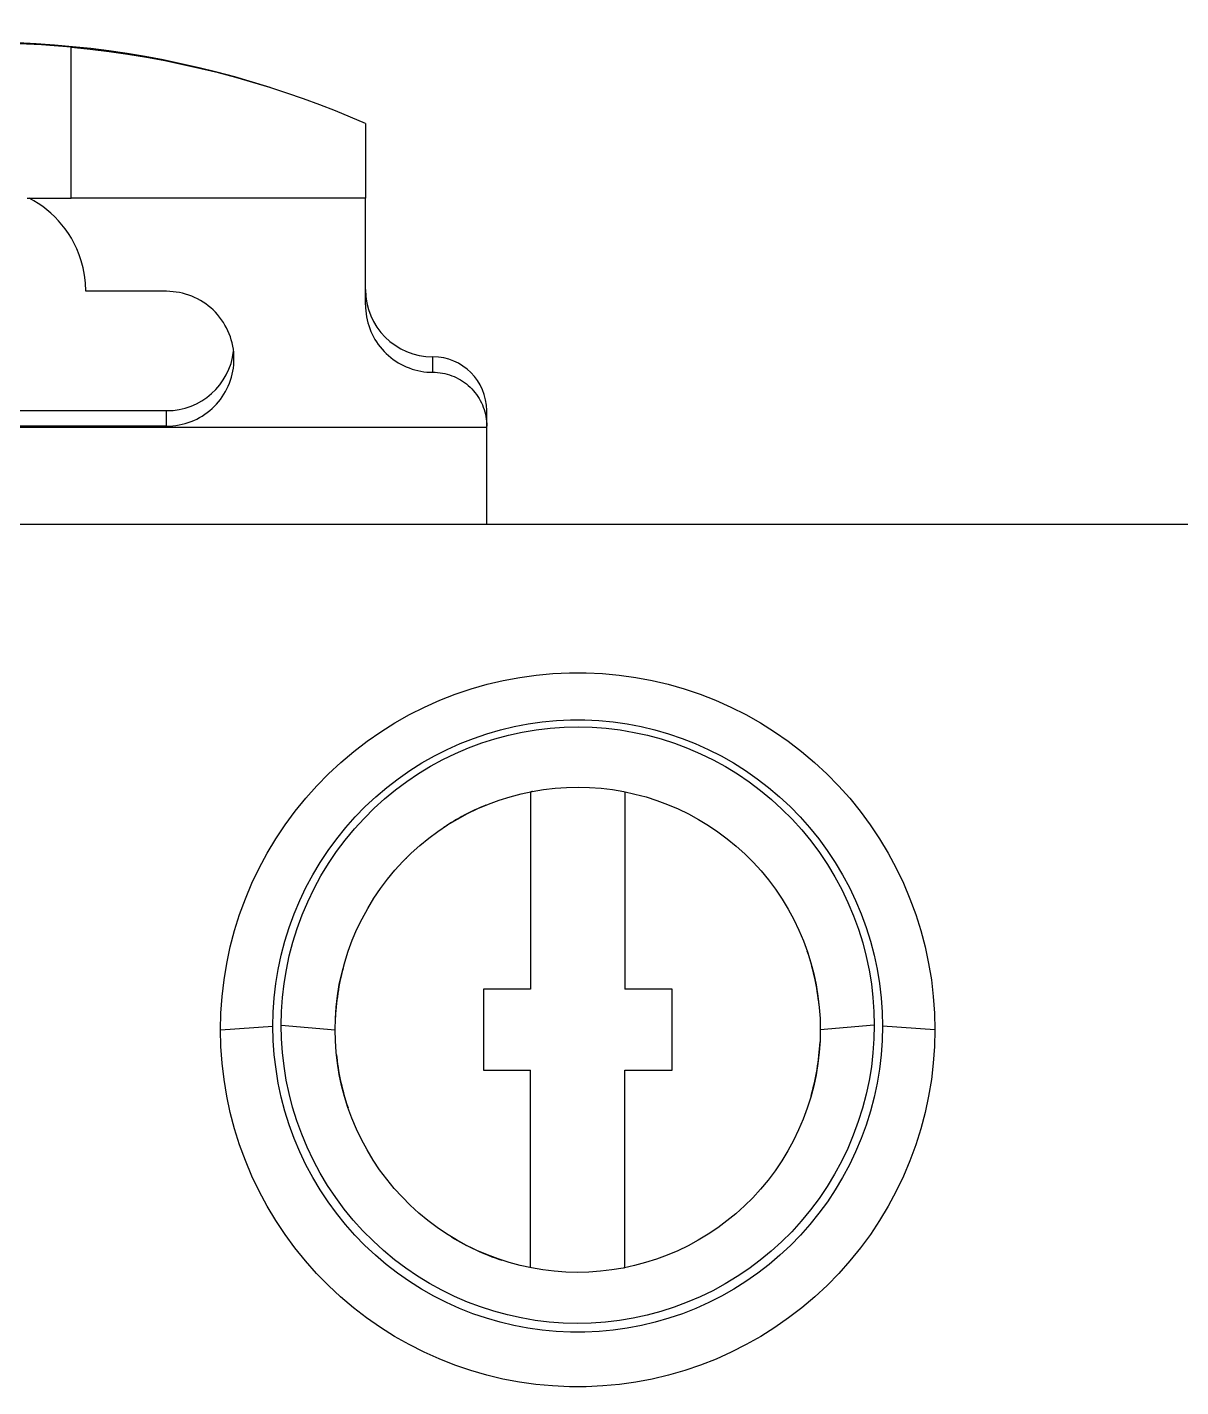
# Model space of a CAD drawing. Header units: millimetres. Extents: x 2268 to 4339, y 1619 to 2163.
# Drawn here: x 3977.74 to 3994.13, y 1854.25 to 1873.58 of the extents above; entities that cross this region are included whole.
import ezdxf

# ---------------------------------------------------------------- set-up
doc = ezdxf.new("R2010")
doc.units = ezdxf.units.MM

msp = doc.modelspace()

# ---------------------------------------------------------------- linework, layer by layer
for p, q in [((3977.938, 1873.324), (3977.512, 1873.344)), ((3978.363, 1873.29), (3977.938, 1873.324)), ((3978.363, 1873.286), (3978.363, 1873.291)), ((3978.633, 1873.258), (3978.363, 1873.286)), ((3978.363, 1871.147), (3978.363, 1873.286)), ((3978.901, 1873.225), (3978.633, 1873.258)), ((3979.167, 1873.187), (3978.901, 1873.225)), ((3979.431, 1873.144), (3979.167, 1873.187)), ((3979.693, 1873.096), (3979.431, 1873.144)), ((3979.951, 1873.043), (3979.693, 1873.096)), ((3980.206, 1872.986), (3979.951, 1873.043)), ((3980.457, 1872.925), (3980.206, 1872.986)), ((3980.704, 1872.86), (3980.457, 1872.925)), ((3980.946, 1872.791), (3980.704, 1872.86)), ((3981.184, 1872.719), (3980.946, 1872.791)), ((3981.427, 1872.64), (3981.184, 1872.719)), ((3981.663, 1872.558), (3981.427, 1872.64)), ((3981.894, 1872.474), (3981.663, 1872.558)), ((3982.117, 1872.387), (3981.894, 1872.474)), ((3982.334, 1872.298), (3982.117, 1872.387)), ((3982.544, 1872.208), (3982.334, 1872.298)), ((3982.544, 1872.208), (3982.544, 1871.147)), ((3977.737, 1871.147), (3978.363, 1871.147)), ((3977.83, 1871.11), (3977.764, 1871.147)), ((3977.895, 1871.071), (3977.83, 1871.11)), ((3977.957, 1871.027), (3977.895, 1871.071)), ((3978.017, 1870.981), (3977.957, 1871.027)), ((3978.614, 1871.147), (3978.363, 1871.147)), ((3978.86, 1871.147), (3978.614, 1871.147)), ((3979.103, 1871.147), (3978.86, 1871.147)), ((3979.343, 1871.147), (3979.103, 1871.147)), ((3979.579, 1871.147), (3979.343, 1871.147)), ((3979.811, 1871.147), (3979.579, 1871.147)), ((3980.041, 1871.147), (3979.811, 1871.147)), ((3980.267, 1871.147), (3980.041, 1871.147)), ((3980.49, 1871.147), (3980.267, 1871.147)), ((3980.71, 1871.147), (3980.49, 1871.147)), ((3980.927, 1871.147), (3980.71, 1871.147)), ((3981.141, 1871.147), (3980.927, 1871.147)), ((3981.351, 1871.147), (3981.141, 1871.147)), ((3981.559, 1871.147), (3981.351, 1871.147)), ((3981.763, 1871.147), (3981.559, 1871.147)), ((3981.964, 1871.147), (3981.763, 1871.147)), ((3982.161, 1871.147), (3981.964, 1871.147)), ((3982.354, 1871.147), (3982.161, 1871.147)), ((3982.544, 1871.147), (3982.354, 1871.147)), ((3982.544, 1869.63), (3982.544, 1871.147)), ((3978.075, 1870.932), (3978.017, 1870.981)), ((3978.13, 1870.88), (3978.075, 1870.932)), ((3978.182, 1870.826), (3978.13, 1870.88)), ((3978.231, 1870.769), (3978.182, 1870.826)), ((3978.278, 1870.708), (3978.231, 1870.769)), ((3978.323, 1870.644), (3978.278, 1870.708)), ((3978.365, 1870.576), (3978.323, 1870.644)), ((3978.405, 1870.504), (3978.365, 1870.576)), ((3978.442, 1870.426), (3978.405, 1870.504)), ((3978.475, 1870.343), (3978.442, 1870.426)), ((3978.506, 1870.254), (3978.475, 1870.343)), ((3978.531, 1870.157), (3978.506, 1870.254)), ((3978.551, 1870.053), (3978.531, 1870.157)), ((3978.565, 1869.941), (3978.551, 1870.053)), ((3978.569, 1869.822), (3978.565, 1869.941)), ((3979.719, 1869.822), (3978.569, 1869.822)), ((3979.764, 1869.821), (3979.719, 1869.822)), ((3979.81, 1869.817), (3979.764, 1869.821)), ((3979.855, 1869.812), (3979.81, 1869.817)), ((3979.9, 1869.804), (3979.855, 1869.812)), ((3979.945, 1869.795), (3979.9, 1869.804)), ((3979.989, 1869.783), (3979.945, 1869.795)), ((3980.032, 1869.769), (3979.989, 1869.783)), ((3980.075, 1869.753), (3980.032, 1869.769)), ((3980.117, 1869.735), (3980.075, 1869.753)), ((3980.158, 1869.715), (3980.117, 1869.735)), ((3980.198, 1869.693), (3980.158, 1869.715)), ((3980.237, 1869.669), (3980.198, 1869.693)), ((3980.274, 1869.644), (3980.237, 1869.669)), ((3980.311, 1869.616), (3980.274, 1869.644)), ((3980.346, 1869.587), (3980.311, 1869.616)), ((3980.38, 1869.557), (3980.346, 1869.587)), ((3980.412, 1869.524), (3980.38, 1869.557)), ((3980.442, 1869.491), (3980.412, 1869.524)), ((3980.472, 1869.455), (3980.442, 1869.491)), ((3980.499, 1869.419), (3980.472, 1869.455)), ((3982.544, 1869.63), (3982.545, 1869.587)), ((3982.545, 1869.587), (3982.548, 1869.544)), ((3982.548, 1869.544), (3982.553, 1869.501)), ((3982.553, 1869.501), (3982.559, 1869.459)), ((3982.559, 1869.459), (3982.568, 1869.417)), ((3980.525, 1869.381), (3980.499, 1869.419)), ((3980.548, 1869.342), (3980.525, 1869.381)), ((3980.57, 1869.302), (3980.548, 1869.342)), ((3980.59, 1869.261), (3980.57, 1869.302)), ((3980.608, 1869.219), (3980.59, 1869.261)), ((3982.568, 1869.417), (3982.578, 1869.375)), ((3982.578, 1869.375), (3982.591, 1869.334)), ((3982.591, 1869.334), (3982.605, 1869.293)), ((3982.605, 1869.293), (3982.621, 1869.253)), ((3982.621, 1869.253), (3982.639, 1869.214)), ((3980.624, 1869.177), (3980.608, 1869.219)), ((3980.638, 1869.133), (3980.624, 1869.177)), ((3980.649, 1869.089), (3980.638, 1869.133)), ((3980.659, 1869.044), (3980.649, 1869.089)), ((3982.639, 1869.214), (3982.658, 1869.176)), ((3982.658, 1869.176), (3982.679, 1869.138)), ((3982.679, 1869.138), (3982.702, 1869.102)), ((3982.702, 1869.102), (3982.727, 1869.067)), ((3982.727, 1869.067), (3982.753, 1869.032)), ((3980.667, 1868.999), (3980.659, 1869.044)), ((3980.672, 1868.954), (3980.667, 1868.999)), ((3980.675, 1868.908), (3980.672, 1868.954)), ((3980.676, 1868.863), (3980.675, 1868.908)), ((3980.675, 1868.819), (3980.676, 1868.863)), ((3982.753, 1869.032), (3982.78, 1868.999)), ((3982.78, 1868.999), (3982.809, 1868.968)), ((3982.809, 1868.968), (3982.84, 1868.937)), ((3982.84, 1868.937), (3982.871, 1868.908)), ((3982.871, 1868.908), (3982.904, 1868.881)), ((3982.904, 1868.881), (3982.939, 1868.855)), ((3983.502, 1868.672), (3983.502, 1868.891)), ((3980.651, 1868.644), (3980.66, 1868.687)), ((3980.66, 1868.687), (3980.667, 1868.731)), ((3980.667, 1868.731), (3980.672, 1868.775)), ((3980.672, 1868.775), (3980.675, 1868.819)), ((3982.939, 1868.855), (3982.974, 1868.83)), ((3982.974, 1868.83), (3983.01, 1868.807)), ((3983.01, 1868.807), (3983.048, 1868.786)), ((3983.048, 1868.786), (3983.086, 1868.766)), ((3983.086, 1868.766), (3983.125, 1868.749)), ((3983.125, 1868.749), (3983.165, 1868.733)), ((3983.165, 1868.733), (3983.206, 1868.718)), ((3983.206, 1868.718), (3983.247, 1868.706)), ((3983.247, 1868.706), (3983.288, 1868.696)), ((3983.288, 1868.696), (3983.331, 1868.687)), ((3983.331, 1868.687), (3983.373, 1868.68)), ((3983.373, 1868.68), (3983.416, 1868.675)), ((3983.416, 1868.675), (3983.459, 1868.673)), ((3983.459, 1868.673), (3983.502, 1868.672)), ((3983.502, 1868.672), (3983.536, 1868.671)), ((3983.536, 1868.671), (3983.57, 1868.669)), ((3983.57, 1868.669), (3983.604, 1868.665)), ((3983.604, 1868.665), (3983.638, 1868.659)), ((3980.576, 1868.437), (3980.595, 1868.476)), ((3980.595, 1868.476), (3980.612, 1868.517)), ((3980.612, 1868.517), (3980.627, 1868.559)), ((3980.627, 1868.559), (3980.64, 1868.601)), ((3980.64, 1868.601), (3980.651, 1868.644)), ((3983.638, 1868.659), (3983.672, 1868.652)), ((3983.672, 1868.652), (3983.705, 1868.644)), ((3983.705, 1868.644), (3983.738, 1868.634)), ((3983.738, 1868.634), (3983.771, 1868.623)), ((3983.771, 1868.623), (3983.803, 1868.61)), ((3983.803, 1868.61), (3983.834, 1868.596)), ((3983.834, 1868.596), (3983.865, 1868.58)), ((3983.865, 1868.58), (3983.895, 1868.563)), ((3983.895, 1868.563), (3983.924, 1868.545)), ((3983.924, 1868.545), (3983.952, 1868.525)), ((3983.952, 1868.525), (3983.979, 1868.505)), ((3983.979, 1868.505), (3984.006, 1868.483)), ((3984.006, 1868.483), (3984.031, 1868.459)), ((3980.455, 1868.252), (3980.483, 1868.286)), ((3980.483, 1868.286), (3980.509, 1868.322)), ((3980.509, 1868.322), (3980.533, 1868.359)), ((3980.533, 1868.359), (3980.555, 1868.398)), ((3980.555, 1868.398), (3980.576, 1868.437)), ((3984.031, 1868.459), (3984.055, 1868.435)), ((3984.055, 1868.435), (3984.079, 1868.41)), ((3984.079, 1868.41), (3984.101, 1868.383)), ((3984.101, 1868.383), (3984.121, 1868.356)), ((3984.121, 1868.356), (3984.141, 1868.328)), ((3984.141, 1868.328), (3984.159, 1868.299)), ((3984.159, 1868.299), (3984.176, 1868.269)), ((3974.451, 1868.127), (3979.719, 1868.127)), ((3979.719, 1867.907), (3979.719, 1868.127)), ((3980.26, 1868.074), (3980.296, 1868.1)), ((3980.296, 1868.1), (3980.331, 1868.127)), ((3980.331, 1868.127), (3980.364, 1868.156)), ((3980.364, 1868.156), (3980.396, 1868.186)), ((3980.396, 1868.186), (3980.426, 1868.218)), ((3980.426, 1868.218), (3980.455, 1868.252)), ((3984.176, 1868.269), (3984.192, 1868.238)), ((3984.192, 1868.238), (3984.206, 1868.207)), ((3984.206, 1868.207), (3984.219, 1868.175)), ((3984.219, 1868.175), (3984.23, 1868.143)), ((3984.23, 1868.143), (3984.24, 1868.11)), ((3984.24, 1868.11), (3984.249, 1868.077)), ((3984.268, 1867.907), (3984.268, 1868.127)), ((3979.719, 1867.907), (3974.451, 1867.907)), ((3979.719, 1867.907), (3979.763, 1867.908)), ((3979.763, 1867.908), (3979.807, 1867.911)), ((3979.807, 1867.911), (3979.851, 1867.916)), ((3979.851, 1867.916), (3979.895, 1867.923)), ((3979.895, 1867.923), (3979.938, 1867.932)), ((3979.938, 1867.932), (3979.981, 1867.943)), ((3979.981, 1867.943), (3980.023, 1867.956)), ((3980.023, 1867.956), (3980.065, 1867.971)), ((3980.065, 1867.971), (3980.105, 1867.988)), ((3980.105, 1867.988), (3980.146, 1868.007)), ((3980.146, 1868.007), (3980.185, 1868.027)), ((3980.185, 1868.027), (3980.223, 1868.05)), ((3980.223, 1868.05), (3980.26, 1868.074)), ((3984.249, 1868.077), (3984.255, 1868.043)), ((3984.255, 1868.043), (3984.261, 1868.009)), ((3984.261, 1868.009), (3984.265, 1867.975)), ((3984.265, 1867.975), (3984.267, 1867.941)), ((3984.267, 1867.941), (3984.268, 1867.907)), ((3984.268, 1867.891), (3984.268, 1867.907)), ((3969.902, 1867.891), (3984.268, 1867.891)), ((3984.268, 1866.511), (3984.268, 1867.891)), ((3959.798, 1866.511), (4028.466, 1866.511)), ((3984.045, 1864.172), (3984.273, 1864.238)), ((3984.273, 1864.238), (3984.503, 1864.292)), ((3984.503, 1864.292), (3984.736, 1864.336)), ((3984.736, 1864.336), (3984.97, 1864.369)), ((3984.97, 1864.369), (3985.206, 1864.391)), ((3985.206, 1864.391), (3985.442, 1864.402)), ((3985.442, 1864.402), (3985.679, 1864.402)), ((3985.679, 1864.402), (3985.915, 1864.391)), ((3985.915, 1864.391), (3986.151, 1864.369)), ((3986.151, 1864.369), (3986.385, 1864.336)), ((3986.385, 1864.336), (3986.618, 1864.292)), ((3986.618, 1864.292), (3986.848, 1864.238)), ((3986.848, 1864.238), (3987.076, 1864.172)), ((3983.6, 1864.01), (3983.821, 1864.096)), ((3983.821, 1864.096), (3984.045, 1864.172)), ((3987.076, 1864.172), (3987.301, 1864.096)), ((3987.301, 1864.096), (3987.521, 1864.01)), ((3983.171, 1863.806), (3983.383, 1863.913)), ((3983.383, 1863.913), (3983.6, 1864.01)), ((3987.521, 1864.01), (3987.738, 1863.913)), ((3987.738, 1863.913), (3987.95, 1863.806)), ((3982.763, 1863.563), (3982.964, 1863.689)), ((3982.964, 1863.689), (3983.171, 1863.806)), ((3984.66, 1863.637), (3984.858, 1863.675)), ((3984.858, 1863.675), (3985.058, 1863.703)), ((3985.058, 1863.703), (3985.258, 1863.722)), ((3985.258, 1863.722), (3985.46, 1863.732)), ((3985.46, 1863.732), (3985.661, 1863.732)), ((3985.661, 1863.732), (3985.863, 1863.722)), ((3985.863, 1863.722), (3986.064, 1863.703)), ((3986.064, 1863.703), (3986.263, 1863.675)), ((3986.263, 1863.675), (3986.462, 1863.637)), ((3987.95, 1863.806), (3988.157, 1863.689)), ((3988.157, 1863.689), (3988.359, 1863.563)), ((3982.567, 1863.427), (3982.763, 1863.563)), ((3983.889, 1863.395), (3984.078, 1863.469)), ((3984.078, 1863.469), (3984.269, 1863.534)), ((3984.196, 1863.403), (3984.385, 1863.463)), ((3984.269, 1863.534), (3984.463, 1863.59)), ((3984.385, 1863.463), (3984.578, 1863.515)), ((3984.463, 1863.59), (3984.66, 1863.637)), ((3984.578, 1863.515), (3984.773, 1863.557)), ((3984.773, 1863.557), (3984.97, 1863.59)), ((3984.97, 1863.59), (3985.168, 1863.613)), ((3985.168, 1863.613), (3985.368, 1863.627)), ((3985.368, 1863.627), (3985.567, 1863.631)), ((3985.567, 1863.631), (3985.767, 1863.626)), ((3985.767, 1863.626), (3985.966, 1863.612)), ((3985.966, 1863.612), (3986.164, 1863.588)), ((3986.164, 1863.588), (3986.361, 1863.554)), ((3986.361, 1863.554), (3986.555, 1863.512)), ((3986.462, 1863.637), (3986.658, 1863.591)), ((3986.555, 1863.512), (3986.748, 1863.46)), ((3986.658, 1863.591), (3986.852, 1863.534)), ((3986.748, 1863.46), (3986.937, 1863.399)), ((3986.852, 1863.534), (3987.044, 1863.469)), ((3987.044, 1863.469), (3987.232, 1863.395)), ((3988.359, 1863.563), (3988.554, 1863.427)), ((3982.196, 1863.128), (3982.378, 1863.282)), ((3982.378, 1863.282), (3982.567, 1863.427)), ((3983.524, 1863.22), (3983.704, 1863.312)), ((3983.646, 1863.169), (3983.826, 1863.256)), ((3983.704, 1863.312), (3983.889, 1863.395)), ((3983.826, 1863.256), (3984.009, 1863.334)), ((3984.009, 1863.334), (3984.196, 1863.403)), ((3986.937, 1863.399), (3987.123, 1863.329)), ((3987.123, 1863.329), (3987.306, 1863.251)), ((3987.232, 1863.395), (3987.417, 1863.312)), ((3987.417, 1863.312), (3987.598, 1863.221)), ((3988.554, 1863.427), (3988.743, 1863.282)), ((3988.743, 1863.282), (3988.925, 1863.128)), ((3982.021, 1862.966), (3982.196, 1863.128)), ((3983.175, 1863.012), (3983.347, 1863.12)), ((3983.3, 1862.97), (3983.471, 1863.074)), ((3983.347, 1863.12), (3983.524, 1863.22)), ((3983.471, 1863.074), (3983.646, 1863.169)), ((3987.306, 1863.251), (3987.485, 1863.164)), ((3987.485, 1863.164), (3987.661, 1863.068)), ((3987.598, 1863.221), (3987.774, 1863.12)), ((3987.661, 1863.068), (3987.831, 1862.963)), ((3987.774, 1863.12), (3987.946, 1863.012)), ((3988.925, 1863.128), (3989.1, 1862.966)), ((3981.854, 1862.796), (3982.021, 1862.966)), ((3982.847, 1862.771), (3983.008, 1862.895)), ((3983.008, 1862.895), (3983.175, 1863.012)), ((3983.134, 1862.858), (3983.3, 1862.97)), ((3987.831, 1862.963), (3987.998, 1862.851)), ((3987.946, 1863.012), (3988.113, 1862.896)), ((3988.113, 1862.896), (3988.274, 1862.771)), ((3989.1, 1862.966), (3989.267, 1862.796)), ((3981.695, 1862.618), (3981.854, 1862.796)), ((3982.692, 1862.639), (3982.847, 1862.771)), ((3982.817, 1862.61), (3982.973, 1862.738)), ((3982.973, 1862.738), (3983.134, 1862.858)), ((3984.599, 1862.639), (3984.757, 1862.681)), ((3984.757, 1862.681), (3984.916, 1862.715)), ((3984.89, 1862.71), (3984.89, 1859.903)), ((3984.916, 1862.715), (3985.077, 1862.742)), ((3985.077, 1862.742), (3985.24, 1862.761)), ((3985.24, 1862.761), (3985.403, 1862.772)), ((3985.403, 1862.772), (3985.566, 1862.776)), ((3985.566, 1862.776), (3985.73, 1862.771)), ((3985.73, 1862.771), (3985.893, 1862.76)), ((3985.893, 1862.76), (3986.055, 1862.74)), ((3986.055, 1862.74), (3986.215, 1862.713)), ((3986.215, 1862.713), (3986.375, 1862.678)), ((3986.231, 1862.71), (3986.231, 1859.903)), ((3986.375, 1862.678), (3986.532, 1862.636)), ((3987.998, 1862.851), (3988.159, 1862.73)), ((3988.159, 1862.73), (3988.314, 1862.601)), ((3988.274, 1862.771), (3988.43, 1862.639)), ((3989.267, 1862.796), (3989.426, 1862.618)), ((3981.545, 1862.432), (3981.695, 1862.618)), ((3982.4, 1862.354), (3982.542, 1862.5)), ((3982.542, 1862.5), (3982.692, 1862.639)), ((3982.668, 1862.475), (3982.817, 1862.61)), ((3984.141, 1862.47), (3984.291, 1862.533)), ((3984.291, 1862.533), (3984.444, 1862.59)), ((3984.444, 1862.59), (3984.599, 1862.639)), ((3986.532, 1862.636), (3986.687, 1862.587)), ((3986.687, 1862.587), (3986.839, 1862.53)), ((3986.839, 1862.53), (3986.989, 1862.466)), ((3988.314, 1862.601), (3988.464, 1862.465)), ((3988.43, 1862.639), (3988.579, 1862.5)), ((3988.579, 1862.5), (3988.721, 1862.354)), ((3989.426, 1862.618), (3989.577, 1862.432)), ((3981.403, 1862.239), (3981.545, 1862.432)), ((3982.264, 1862.201), (3982.4, 1862.354)), ((3982.387, 1862.181), (3982.524, 1862.331)), ((3982.524, 1862.331), (3982.668, 1862.475)), ((3983.711, 1862.238), (3983.851, 1862.322)), ((3983.851, 1862.322), (3983.994, 1862.399)), ((3983.994, 1862.399), (3984.141, 1862.47)), ((3986.989, 1862.466), (3987.135, 1862.395)), ((3987.135, 1862.395), (3987.279, 1862.317)), ((3987.279, 1862.317), (3987.419, 1862.232)), ((3988.464, 1862.465), (3988.608, 1862.321)), ((3988.608, 1862.321), (3988.745, 1862.169)), ((3988.721, 1862.354), (3988.857, 1862.201)), ((3989.577, 1862.432), (3989.718, 1862.24)), ((3981.27, 1862.04), (3981.403, 1862.239)), ((3982.136, 1862.042), (3982.264, 1862.201)), ((3982.257, 1862.024), (3982.387, 1862.181)), ((3983.444, 1862.049), (3983.575, 1862.147)), ((3983.575, 1862.147), (3983.711, 1862.238)), ((3987.419, 1862.232), (3987.554, 1862.141)), ((3987.554, 1862.141), (3987.686, 1862.042)), ((3988.745, 1862.169), (3988.874, 1862.011)), ((3988.857, 1862.201), (3988.986, 1862.042)), ((3989.718, 1862.24), (3989.851, 1862.041)), ((3981.147, 1861.835), (3981.27, 1862.04)), ((3982.015, 1861.876), (3982.136, 1862.042)), ((3982.134, 1861.86), (3982.257, 1862.024)), ((3983.194, 1861.835), (3983.316, 1861.945)), ((3983.316, 1861.945), (3983.444, 1862.049)), ((3987.686, 1862.042), (3987.814, 1861.938)), ((3987.814, 1861.938), (3987.936, 1861.827)), ((3988.874, 1862.011), (3988.997, 1861.846)), ((3988.986, 1862.042), (3989.107, 1861.877)), ((3989.851, 1862.041), (3989.974, 1861.836)), ((3981.034, 1861.625), (3981.147, 1861.835)), ((3981.901, 1861.706), (3982.015, 1861.876)), ((3982.019, 1861.69), (3982.134, 1861.86)), ((3982.964, 1861.596), (3983.076, 1861.718)), ((3983.076, 1861.718), (3983.194, 1861.835)), ((3987.936, 1861.827), (3988.054, 1861.709)), ((3988.054, 1861.709), (3988.166, 1861.586)), ((3988.997, 1861.846), (3989.111, 1861.676)), ((3989.107, 1861.877), (3989.22, 1861.706)), ((3989.974, 1861.836), (3990.087, 1861.625)), ((3980.931, 1861.409), (3981.034, 1861.625)), ((3981.699, 1861.349), (3981.796, 1861.529)), ((3981.796, 1861.529), (3981.901, 1861.706)), ((3981.912, 1861.514), (3982.019, 1861.69)), ((3982.857, 1861.468), (3982.964, 1861.596)), ((3988.166, 1861.586), (3988.272, 1861.458)), ((3989.111, 1861.676), (3989.217, 1861.5)), ((3989.22, 1861.706), (3989.325, 1861.53)), ((3989.325, 1861.53), (3989.422, 1861.349)), ((3990.087, 1861.625), (3990.19, 1861.409)), ((3980.838, 1861.188), (3980.931, 1861.409)), ((3981.611, 1861.163), (3981.699, 1861.349)), ((3981.725, 1861.148), (3981.814, 1861.333)), ((3981.814, 1861.333), (3981.912, 1861.514)), ((3982.663, 1861.196), (3982.757, 1861.334)), ((3982.757, 1861.334), (3982.857, 1861.468)), ((3988.272, 1861.458), (3988.372, 1861.324)), ((3988.372, 1861.324), (3988.466, 1861.185)), ((3989.217, 1861.5), (3989.314, 1861.319)), ((3989.422, 1861.349), (3989.51, 1861.164)), ((3990.19, 1861.409), (3990.283, 1861.189)), ((3980.756, 1860.964), (3980.838, 1861.188)), ((3981.532, 1860.974), (3981.611, 1861.163)), ((3981.645, 1860.959), (3981.725, 1861.148)), ((3982.576, 1861.053), (3982.663, 1861.196)), ((3988.466, 1861.185), (3988.552, 1861.042)), ((3989.314, 1861.319), (3989.402, 1861.134)), ((3989.402, 1861.134), (3989.481, 1860.946)), ((3989.51, 1861.164), (3989.589, 1860.975)), ((3990.283, 1861.189), (3990.366, 1860.964)), ((3980.684, 1860.736), (3980.756, 1860.964)), ((3981.462, 1860.782), (3981.532, 1860.974)), ((3981.575, 1860.767), (3981.645, 1860.959)), ((3982.496, 1860.906), (3982.576, 1861.053)), ((3988.552, 1861.042), (3988.632, 1860.894)), ((3989.481, 1860.946), (3989.551, 1860.755)), ((3989.589, 1860.975), (3989.66, 1860.782)), ((3990.366, 1860.964), (3990.437, 1860.736)), ((3981.4, 1860.586), (3981.462, 1860.782)), ((3981.514, 1860.573), (3981.575, 1860.767)), ((3982.357, 1860.602), (3982.423, 1860.756)), ((3982.423, 1860.756), (3982.496, 1860.906)), ((3988.632, 1860.894), (3988.704, 1860.744)), ((3988.704, 1860.744), (3988.769, 1860.591)), ((3989.551, 1860.755), (3989.611, 1860.563)), ((3989.66, 1860.782), (3989.721, 1860.586)), ((3980.623, 1860.504), (3980.684, 1860.736)), ((3981.348, 1860.387), (3981.4, 1860.586)), ((3981.462, 1860.378), (3981.514, 1860.573)), ((3982.299, 1860.446), (3982.357, 1860.602)), ((3988.769, 1860.591), (3988.826, 1860.436)), ((3989.611, 1860.563), (3989.661, 1860.369)), ((3989.721, 1860.586), (3989.773, 1860.387)), ((3990.437, 1860.736), (3990.498, 1860.504)), ((3980.573, 1860.271), (3980.623, 1860.504)), ((3981.306, 1860.186), (3981.348, 1860.387)), ((3981.42, 1860.181), (3981.462, 1860.378)), ((3982.249, 1860.288), (3982.299, 1860.446)), ((3988.826, 1860.436), (3988.875, 1860.28)), ((3989.661, 1860.369), (3989.702, 1860.175)), ((3989.773, 1860.387), (3989.816, 1860.187)), ((3990.498, 1860.504), (3990.548, 1860.271)), ((3980.534, 1860.035), (3980.573, 1860.271)), ((3981.272, 1859.985), (3981.306, 1860.186)), ((3981.388, 1859.984), (3981.42, 1860.181)), ((3982.207, 1860.129), (3982.249, 1860.288)), ((3988.875, 1860.28), (3988.916, 1860.122)), ((3989.702, 1860.175), (3989.734, 1859.98)), ((3989.816, 1860.187), (3989.849, 1859.985)), ((3990.548, 1860.271), (3990.587, 1860.035)), ((3980.507, 1859.799), (3980.534, 1860.035)), ((3981.249, 1859.782), (3981.272, 1859.985)), ((3981.365, 1859.786), (3981.388, 1859.984)), ((3982.173, 1859.969), (3982.207, 1860.129)), ((3988.916, 1860.122), (3988.949, 1859.964)), ((3989.734, 1859.98), (3989.757, 1859.784)), ((3989.849, 1859.985), (3989.873, 1859.782)), ((3990.587, 1860.035), (3990.615, 1859.799)), ((3980.49, 1859.563), (3980.507, 1859.799)), ((3981.235, 1859.579), (3981.249, 1859.782)), ((3981.351, 1859.589), (3981.365, 1859.786)), ((3982.128, 1859.648), (3982.147, 1859.809)), ((3982.147, 1859.809), (3982.173, 1859.969)), ((3984.22, 1859.903), (3984.22, 1858.753)), ((3984.89, 1859.903), (3984.22, 1859.903)), ((3986.902, 1859.903), (3986.231, 1859.903)), ((3986.902, 1858.753), (3986.902, 1859.903)), ((3988.949, 1859.964), (3988.975, 1859.805)), ((3988.975, 1859.805), (3988.994, 1859.646)), ((3989.757, 1859.784), (3989.77, 1859.588)), ((3989.873, 1859.782), (3989.887, 1859.579)), ((3990.615, 1859.799), (3990.631, 1859.563)), ((3981.347, 1859.393), (3981.351, 1859.589)), ((3982.117, 1859.488), (3982.128, 1859.648)), ((3988.994, 1859.646), (3989.005, 1859.487)), ((3989.77, 1859.588), (3989.774, 1859.393)), ((3980.485, 1859.328), (3980.49, 1859.563)), ((3981.23, 1859.378), (3981.235, 1859.579)), ((3981.351, 1859.198), (3981.347, 1859.393)), ((3981.347, 1859.393), (3982.113, 1859.328)), ((3982.113, 1859.328), (3982.117, 1859.488)), ((3989.005, 1859.487), (3989.008, 1859.328)), ((3989.775, 1859.393), (3989.008, 1859.328)), ((3989.775, 1859.393), (3989.77, 1859.197)), ((3989.887, 1859.579), (3989.891, 1859.378)), ((3990.631, 1859.563), (3990.637, 1859.328)), ((3980.485, 1859.328), (3981.23, 1859.378)), ((3980.49, 1859.092), (3980.485, 1859.328)), ((3981.235, 1859.175), (3981.23, 1859.378)), ((3981.365, 1859.003), (3981.351, 1859.198)), ((3982.117, 1859.169), (3982.113, 1859.328)), ((3989.008, 1859.328), (3989.005, 1859.169)), ((3989.77, 1859.197), (3989.757, 1859)), ((3989.891, 1859.378), (3989.887, 1859.175)), ((3990.637, 1859.328), (3989.891, 1859.378)), ((3990.637, 1859.328), (3990.631, 1859.092)), ((3980.507, 1858.855), (3980.49, 1859.092)), ((3981.249, 1858.972), (3981.235, 1859.175)), ((3982.128, 1859.011), (3982.117, 1859.169)), ((3982.146, 1858.852), (3982.128, 1859.011)), ((3988.994, 1859.009), (3988.975, 1858.849)), ((3989.005, 1859.169), (3988.994, 1859.009)), ((3989.887, 1859.175), (3989.873, 1858.972)), ((3990.631, 1859.092), (3990.615, 1858.855)), ((3980.535, 1858.619), (3980.507, 1858.855)), ((3981.273, 1858.77), (3981.249, 1858.972)), ((3981.387, 1858.808), (3981.365, 1859.003)), ((3982.172, 1858.694), (3982.146, 1858.852)), ((3988.975, 1858.849), (3988.949, 1858.689)), ((3989.757, 1859), (3989.734, 1858.803)), ((3989.873, 1858.972), (3989.849, 1858.769)), ((3990.615, 1858.855), (3990.587, 1858.619)), ((3980.573, 1858.384), (3980.535, 1858.619)), ((3981.306, 1858.568), (3981.273, 1858.77)), ((3981.418, 1858.613), (3981.387, 1858.808)), ((3982.205, 1858.536), (3982.172, 1858.694)), ((3984.22, 1858.753), (3984.89, 1858.753)), ((3984.89, 1855.946), (3984.89, 1858.753)), ((3986.231, 1855.946), (3986.231, 1858.753)), ((3986.231, 1858.753), (3986.902, 1858.753)), ((3988.949, 1858.689), (3988.915, 1858.529)), ((3989.734, 1858.803), (3989.702, 1858.607)), ((3989.849, 1858.769), (3989.816, 1858.568)), ((3990.587, 1858.619), (3990.548, 1858.384)), ((3981.348, 1858.368), (3981.306, 1858.568)), ((3981.459, 1858.42), (3981.418, 1858.613)), ((3982.246, 1858.38), (3982.205, 1858.536)), ((3988.915, 1858.529), (3988.873, 1858.37)), ((3989.702, 1858.607), (3989.66, 1858.411)), ((3989.816, 1858.568), (3989.773, 1858.368)), ((3980.623, 1858.151), (3980.573, 1858.384)), ((3981.4, 1858.17), (3981.348, 1858.368)), ((3981.509, 1858.227), (3981.459, 1858.42)), ((3982.295, 1858.224), (3982.246, 1858.38)), ((3988.873, 1858.37), (3988.823, 1858.213)), ((3989.66, 1858.411), (3989.609, 1858.215)), ((3989.773, 1858.368), (3989.721, 1858.17)), ((3990.548, 1858.384), (3990.498, 1858.15)), ((3980.684, 1857.92), (3980.623, 1858.151)), ((3981.461, 1857.975), (3981.4, 1858.17)), ((3981.569, 1858.035), (3981.509, 1858.227)), ((3982.351, 1858.069), (3982.295, 1858.224)), ((3982.416, 1857.916), (3982.351, 1858.069)), ((3988.766, 1858.057), (3988.7, 1857.904)), ((3988.823, 1858.213), (3988.766, 1858.057)), ((3989.609, 1858.215), (3989.548, 1858.022)), ((3989.721, 1858.17), (3989.66, 1857.974)), ((3990.498, 1858.15), (3990.437, 1857.919)), ((3980.756, 1857.692), (3980.684, 1857.92)), ((3981.532, 1857.783), (3981.461, 1857.975)), ((3981.638, 1857.845), (3981.569, 1858.035)), ((3981.717, 1857.657), (3981.638, 1857.845)), ((3982.487, 1857.766), (3982.416, 1857.916)), ((3988.7, 1857.904), (3988.628, 1857.753)), ((3989.548, 1858.022), (3989.478, 1857.83)), ((3989.66, 1857.974), (3989.59, 1857.782)), ((3990.437, 1857.919), (3990.366, 1857.692)), ((3980.838, 1857.468), (3980.756, 1857.692)), ((3981.611, 1857.594), (3981.532, 1857.783)), ((3981.804, 1857.472), (3981.717, 1857.657)), ((3982.567, 1857.619), (3982.487, 1857.766)), ((3988.628, 1857.753), (3988.548, 1857.607)), ((3989.478, 1857.83), (3989.398, 1857.642)), ((3989.59, 1857.782), (3989.511, 1857.594)), ((3990.366, 1857.692), (3990.283, 1857.467)), ((3980.931, 1857.248), (3980.838, 1857.468)), ((3981.698, 1857.41), (3981.611, 1857.594)), ((3981.901, 1857.291), (3981.804, 1857.472)), ((3982.653, 1857.475), (3982.567, 1857.619)), ((3982.746, 1857.337), (3982.653, 1857.475)), ((3988.461, 1857.464), (3988.367, 1857.325)), ((3988.548, 1857.607), (3988.461, 1857.464)), ((3989.398, 1857.642), (3989.309, 1857.457)), ((3989.511, 1857.594), (3989.423, 1857.409)), ((3990.283, 1857.467), (3990.191, 1857.247)), ((3981.795, 1857.23), (3981.698, 1857.41)), ((3982.007, 1857.115), (3981.901, 1857.291)), ((3982.846, 1857.203), (3982.746, 1857.337)), ((3988.367, 1857.325), (3988.267, 1857.192)), ((3989.212, 1857.276), (3989.106, 1857.101)), ((3989.309, 1857.457), (3989.212, 1857.276)), ((3989.423, 1857.409), (3989.326, 1857.229)), ((3981.033, 1857.033), (3980.931, 1857.248)), ((3981.899, 1857.054), (3981.795, 1857.23)), ((3982.121, 1856.944), (3982.007, 1857.115)), ((3982.952, 1857.074), (3982.846, 1857.203)), ((3983.064, 1856.951), (3982.952, 1857.074)), ((3988.267, 1857.192), (3988.161, 1857.064)), ((3989.106, 1857.101), (3988.991, 1856.931)), ((3989.326, 1857.229), (3989.222, 1857.054)), ((3990.191, 1857.247), (3990.088, 1857.032)), ((3981.146, 1856.823), (3981.033, 1857.033)), ((3982.012, 1856.884), (3981.899, 1857.054)), ((3982.132, 1856.719), (3982.012, 1856.884)), ((3982.243, 1856.78), (3982.121, 1856.944)), ((3983.181, 1856.833), (3983.064, 1856.951)), ((3988.049, 1856.941), (3987.932, 1856.825)), ((3988.161, 1857.064), (3988.049, 1856.941)), ((3988.991, 1856.931), (3988.869, 1856.767)), ((3989.109, 1856.884), (3988.989, 1856.719)), ((3989.222, 1857.054), (3989.109, 1856.884)), ((3990.088, 1857.032), (3989.975, 1856.822)), ((3981.269, 1856.618), (3981.146, 1856.823)), ((3982.26, 1856.561), (3982.132, 1856.719)), ((3982.372, 1856.621), (3982.243, 1856.78)), ((3983.303, 1856.722), (3983.181, 1856.833)), ((3983.43, 1856.617), (3983.303, 1856.722)), ((3987.809, 1856.714), (3987.682, 1856.61)), ((3987.932, 1856.825), (3987.809, 1856.714)), ((3988.869, 1856.767), (3988.739, 1856.609)), ((3988.989, 1856.719), (3988.861, 1856.56)), ((3989.975, 1856.822), (3989.852, 1856.618)), ((3981.401, 1856.42), (3981.269, 1856.618)), ((3982.395, 1856.408), (3982.26, 1856.561)), ((3982.509, 1856.47), (3982.372, 1856.621)), ((3983.562, 1856.519), (3983.43, 1856.617)), ((3983.698, 1856.427), (3983.562, 1856.519)), ((3987.55, 1856.512), (3987.415, 1856.421)), ((3987.682, 1856.61), (3987.55, 1856.512)), ((3988.739, 1856.609), (3988.602, 1856.458)), ((3988.861, 1856.56), (3988.726, 1856.408)), ((3989.852, 1856.618), (3989.72, 1856.419)), ((3981.542, 1856.227), (3981.401, 1856.42)), ((3982.537, 1856.262), (3982.395, 1856.408)), ((3982.652, 1856.326), (3982.509, 1856.47)), ((3982.802, 1856.189), (3982.652, 1856.326)), ((3983.838, 1856.342), (3983.698, 1856.427)), ((3983.981, 1856.263), (3983.838, 1856.342)), ((3987.275, 1856.336), (3987.131, 1856.259)), ((3987.415, 1856.421), (3987.275, 1856.336)), ((3988.459, 1856.315), (3988.309, 1856.179)), ((3988.602, 1856.458), (3988.459, 1856.315)), ((3988.726, 1856.408), (3988.584, 1856.262)), ((3989.72, 1856.419), (3989.579, 1856.227)), ((3981.692, 1856.042), (3981.542, 1856.227)), ((3982.686, 1856.123), (3982.537, 1856.262)), ((3982.841, 1855.992), (3982.686, 1856.123)), ((3982.957, 1856.06), (3982.802, 1856.189)), ((3984.128, 1856.192), (3983.981, 1856.263)), ((3984.278, 1856.128), (3984.128, 1856.192)), ((3984.43, 1856.071), (3984.278, 1856.128)), ((3986.834, 1856.124), (3986.681, 1856.067)), ((3986.984, 1856.188), (3986.834, 1856.124)), ((3987.131, 1856.259), (3986.984, 1856.188)), ((3988.309, 1856.179), (3988.153, 1856.051)), ((3988.435, 1856.123), (3988.28, 1855.991)), ((3988.584, 1856.262), (3988.435, 1856.123)), ((3989.579, 1856.227), (3989.429, 1856.042)), ((3981.85, 1855.864), (3981.692, 1856.042)), ((3983.002, 1855.867), (3982.841, 1855.992)), ((3983.118, 1855.939), (3982.957, 1856.06)), ((3983.284, 1855.826), (3983.118, 1855.939)), ((3984.586, 1856.021), (3984.43, 1856.071)), ((3984.743, 1855.978), (3984.586, 1856.021)), ((3984.903, 1855.943), (3984.743, 1855.978)), ((3985.064, 1855.916), (3984.903, 1855.943)), ((3985.227, 1855.896), (3985.064, 1855.916)), ((3986.046, 1855.914), (3985.883, 1855.895)), ((3986.208, 1855.941), (3986.046, 1855.914)), ((3986.368, 1855.976), (3986.208, 1855.941)), ((3986.526, 1856.018), (3986.368, 1855.976)), ((3986.681, 1856.067), (3986.526, 1856.018)), ((3987.993, 1855.931), (3987.826, 1855.819)), ((3988.153, 1856.051), (3987.993, 1855.931)), ((3988.28, 1855.991), (3988.119, 1855.867)), ((3989.429, 1856.042), (3989.271, 1855.864)), ((3982.017, 1855.694), (3981.85, 1855.864)), ((3983.169, 1855.751), (3983.002, 1855.867)), ((3983.34, 1855.642), (3983.169, 1855.751)), ((3983.455, 1855.721), (3983.284, 1855.826)), ((3983.63, 1855.625), (3983.455, 1855.721)), ((3985.391, 1855.884), (3985.227, 1855.896)), ((3985.555, 1855.88), (3985.391, 1855.884)), ((3985.719, 1855.884), (3985.555, 1855.88)), ((3985.883, 1855.895), (3985.719, 1855.884)), ((3987.826, 1855.819), (3987.656, 1855.715)), ((3987.952, 1855.751), (3987.781, 1855.642)), ((3988.119, 1855.867), (3987.952, 1855.751)), ((3989.271, 1855.864), (3989.104, 1855.694)), ((3982.191, 1855.532), (3982.017, 1855.694)), ((3982.373, 1855.378), (3982.191, 1855.532)), ((3983.517, 1855.542), (3983.34, 1855.642)), ((3983.698, 1855.45), (3983.517, 1855.542)), ((3983.809, 1855.537), (3983.63, 1855.625)), ((3983.993, 1855.458), (3983.809, 1855.537)), ((3987.301, 1855.532), (3987.117, 1855.454)), ((3987.48, 1855.619), (3987.301, 1855.532)), ((3987.604, 1855.542), (3987.423, 1855.45)), ((3987.656, 1855.715), (3987.48, 1855.619)), ((3987.781, 1855.642), (3987.604, 1855.542)), ((3988.93, 1855.531), (3988.748, 1855.378)), ((3989.104, 1855.694), (3988.93, 1855.531)), ((3982.561, 1855.233), (3982.373, 1855.378)), ((3983.883, 1855.367), (3983.698, 1855.45)), ((3984.071, 1855.292), (3983.883, 1855.367)), ((3984.179, 1855.388), (3983.993, 1855.458)), ((3984.369, 1855.327), (3984.179, 1855.388)), ((3986.93, 1855.384), (3986.74, 1855.323)), ((3987.117, 1855.454), (3986.93, 1855.384)), ((3987.238, 1855.367), (3987.049, 1855.292)), ((3987.423, 1855.45), (3987.238, 1855.367)), ((3988.748, 1855.378), (3988.559, 1855.233)), ((3982.757, 1855.097), (3982.561, 1855.233)), ((3984.263, 1855.227), (3984.071, 1855.292)), ((3984.458, 1855.17), (3984.263, 1855.227)), ((3984.562, 1855.275), (3984.369, 1855.327)), ((3984.655, 1855.123), (3984.458, 1855.17)), ((3984.757, 1855.232), (3984.562, 1855.275)), ((3984.954, 1855.198), (3984.757, 1855.232)), ((3985.153, 1855.174), (3984.954, 1855.198)), ((3985.353, 1855.159), (3985.153, 1855.174)), ((3985.554, 1855.154), (3985.353, 1855.159)), ((3985.754, 1855.158), (3985.554, 1855.154)), ((3985.955, 1855.172), (3985.754, 1855.158)), ((3986.154, 1855.196), (3985.955, 1855.172)), ((3986.351, 1855.229), (3986.154, 1855.196)), ((3986.547, 1855.271), (3986.351, 1855.229)), ((3986.663, 1855.17), (3986.466, 1855.123)), ((3986.74, 1855.323), (3986.547, 1855.271)), ((3986.857, 1855.227), (3986.663, 1855.17)), ((3987.049, 1855.292), (3986.857, 1855.227)), ((3988.559, 1855.233), (3988.364, 1855.097)), ((3982.958, 1854.97), (3982.757, 1855.097)), ((3983.165, 1854.853), (3982.958, 1854.97)), ((3984.854, 1855.085), (3984.655, 1855.123)), ((3985.055, 1855.057), (3984.854, 1855.085)), ((3985.257, 1855.038), (3985.055, 1855.057)), ((3985.459, 1855.028), (3985.257, 1855.038)), ((3985.662, 1855.028), (3985.459, 1855.028)), ((3985.864, 1855.038), (3985.662, 1855.028)), ((3986.066, 1855.057), (3985.864, 1855.038)), ((3986.266, 1855.085), (3986.066, 1855.057)), ((3986.466, 1855.123), (3986.266, 1855.085)), ((3988.163, 1854.97), (3987.956, 1854.853)), ((3988.364, 1855.097), (3988.163, 1854.97)), ((3983.377, 1854.746), (3983.165, 1854.853)), ((3987.956, 1854.853), (3987.744, 1854.746)), ((3983.594, 1854.649), (3983.377, 1854.746)), ((3983.815, 1854.562), (3983.594, 1854.649)), ((3984.04, 1854.485), (3983.815, 1854.562)), ((3987.306, 1854.561), (3987.081, 1854.485)), ((3987.527, 1854.648), (3987.306, 1854.561)), ((3987.744, 1854.746), (3987.527, 1854.648)), ((3984.268, 1854.419), (3984.04, 1854.485)), ((3984.499, 1854.364), (3984.268, 1854.419)), ((3986.852, 1854.419), (3986.621, 1854.364)), ((3987.081, 1854.485), (3986.852, 1854.419)), ((3984.733, 1854.32), (3984.499, 1854.364)), ((3984.968, 1854.287), (3984.733, 1854.32)), ((3985.204, 1854.265), (3984.968, 1854.287)), ((3985.442, 1854.253), (3985.204, 1854.265)), ((3985.679, 1854.253), (3985.442, 1854.253)), ((3985.916, 1854.265), (3985.679, 1854.253)), ((3986.153, 1854.287), (3985.916, 1854.265)), ((3986.388, 1854.32), (3986.153, 1854.287)), ((3986.621, 1854.364), (3986.388, 1854.32))]:
    msp.add_line(p, q)
for start, end in [(100.7439, 101.113), (112.2838, 123.4583), (134.7317, 135.3753), (5.7537, 18.8653), (164.0147, 177.0594), (344.0973, 357.1063), (185.7004, 198.7768), (238.664, 251.739), (280.8405, 281.1544)]:
    msp.add_arc((3985.561, 1859.328), 3.448, start, end)
for centre, major_axis, start_param, end_param in [((3977.085, 1860.021), (13.373, 0), 1.258926, 1.882667), ((3983.502, 1869.847), (-0.958, 0), 0, 1.570796), ((3979.719, 1869.082), (-0.958, 0), 1.570796, 3.026663), ((3983.502, 1868.127), (0.766, 0), 0, 1.570796)]:
    msp.add_ellipse(centre, major_axis=major_axis, ratio=0.997564, start_param=start_param, end_param=end_param)

doc.saveas('drawing.dxf')
